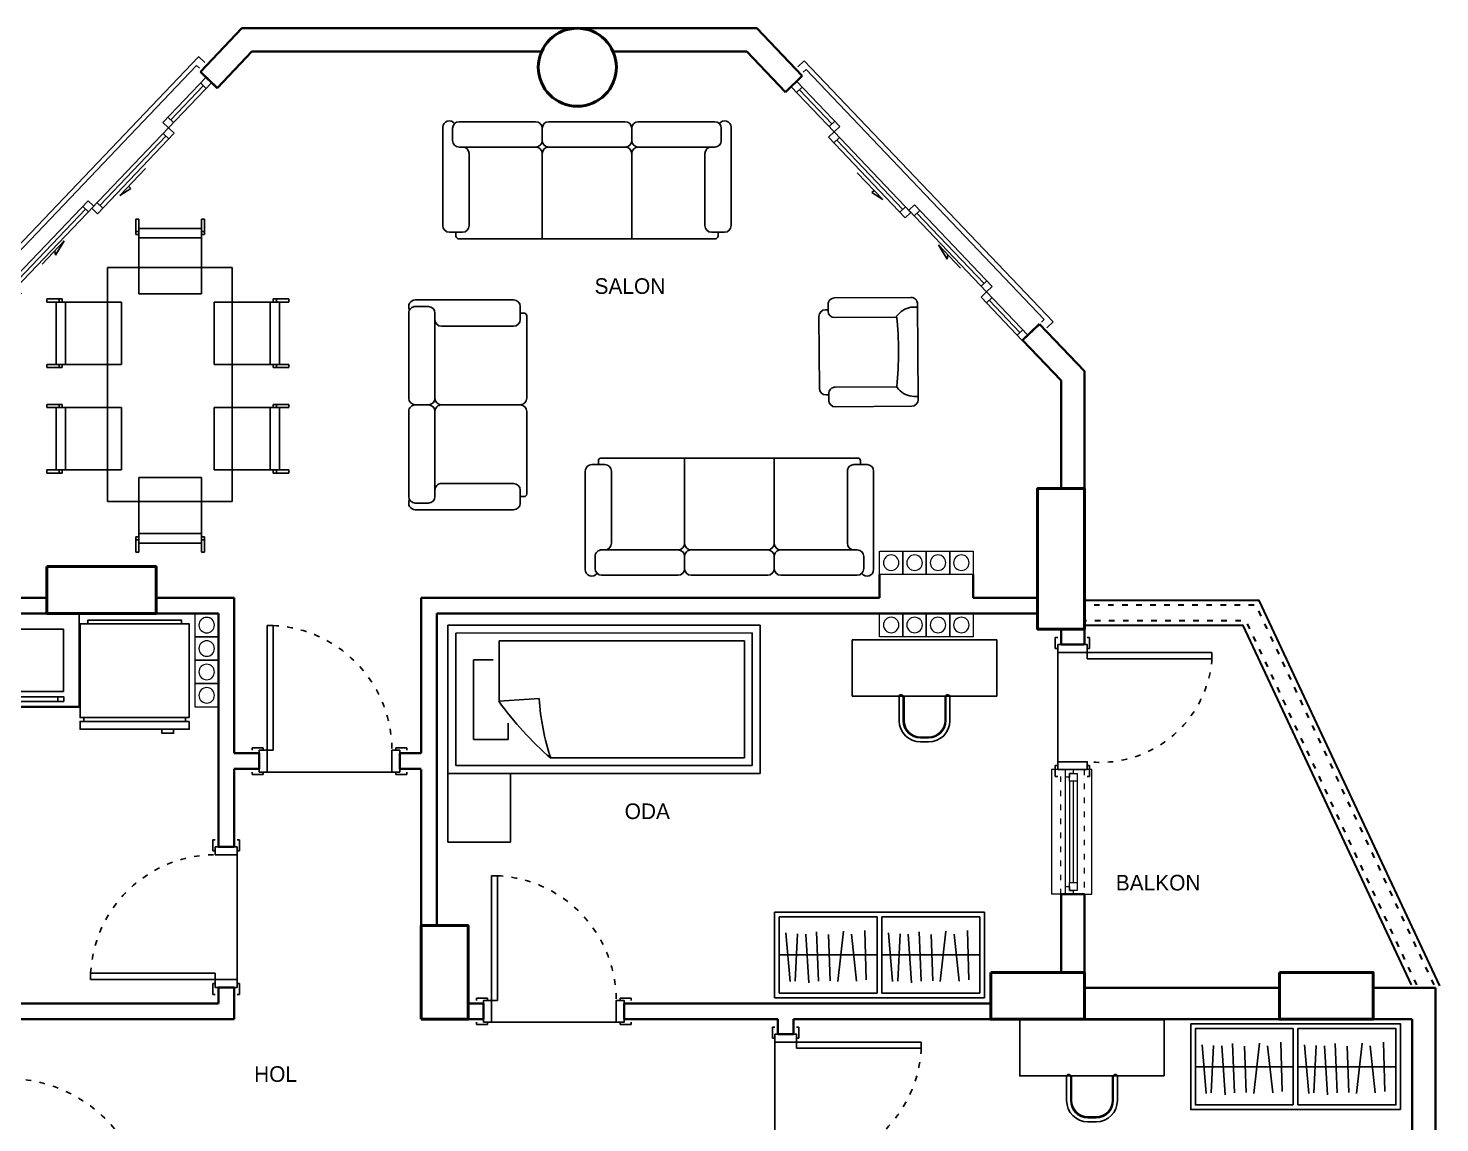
# Model space of a CAD drawing. Header units: millimetres. Extents: x 48 to 2669, y 23 to 1916.
# Drawn here: x 1356 to 2261, y 1215 to 1916 of the extents above; entities that cross this region are included whole.
import ezdxf

# ---------------------------------------------------------------- set-up
doc = ezdxf.new("R2010")
doc.units = ezdxf.units.MM
doc.linetypes.add('ACAD_ISO03W100', pattern=[30, 12, -18])
doc.layers.add('14_ISLAK_MEKAN_TEFRİŞ', color=134, linetype='Continuous')
doc.layers.add('7_TEFRİŞ', color=183, linetype='Continuous')
for name, color, linetype, lineweight in [('6_YAZI', 7, 'Continuous', 35), ('DUVAR40', 7, 'Continuous', 40), ('KAPI-PEN', 155, 'Continuous', 18), ('KOLON', 40, 'Continuous', 50), ('MERD_30', 41, 'Continuous', 30), ('Pencere', 150, 'Continuous', 25), ('TEFRİŞ', 47, 'Continuous', 15)]:
    doc.layers.add(name, color=color, linetype=linetype, lineweight=lineweight)
doc.styles.add('Annotative', font='Txt')
doc.styles.get("Standard").update_dxf_attribs({"font": 'EtrFont'})

# ---------------------------------------------------------------- blocks, each defined once
blk = doc.blocks.new('sdsf5')
at = {"layer": 'Pencere', "lineweight": -2, "ltscale": 20}
for p, q in [((2013.141574, 1727.869139), (1853.570732, 1895.201028)), ((1848.76814, 1882.164594), (1876.484514, 1853.091645)), ((2007.519738, 1729.417365), (1854.850144, 1889.51235)), ((1845.149682, 1878.713979), (1872.862245, 1849.645028)), ((1850.576904, 1876.614971), (1871.428862, 1854.742588)), ((1869.632299, 1853.033145), (1873.254261, 1856.479469)), ((1869.239975, 1846.198412), (1876.484514, 1853.091645)), ((1869.239975, 1846.198412), (1918.454519, 1794.578647)), ((1876.308861, 1846.022759), (1872.686591, 1842.576143)), ((1872.862245, 1849.645028), (1922.076789, 1798.025263)), ((1916.819038, 1799.924225), (1874.497726, 1844.299451)), ((1887.670032, 1823.46453), (1904.089244, 1806.246667)), ((1924.31958, 1802.918811), (1974.225226, 1750.574114)), ((1920.697311, 1799.472195), (1970.602957, 1747.127498)), ((1927.766196, 1799.296542), (1924.143927, 1795.849926)), ((1968.967475, 1752.473076), (1925.955062, 1797.573234)), ((1953.908968, 1762.309564), (1939.711856, 1777.197242)), ((1939.711856, 1777.197242), (1945.198866, 1768.088567)), ((1970.602957, 1747.127498), (1966.980687, 1743.680882)), ((1970.77861, 1754.196384), (1967.15634, 1750.749768)), ((1970.602957, 1747.127498), (1974.225226, 1750.574114)), ((1970.602957, 1747.127498), (1997.025877, 1719.410673)), ((1966.980687, 1743.680882), (1993.407419, 1715.960058)), ((1974.049573, 1743.505229), (1970.427303, 1740.058612)), ((1991.915222, 1721.14794), (1972.238438, 1741.781921))]:
    blk.add_line(p, q, dxfattribs=at)
blk = doc.blocks.new('5edfdf')
at = {"layer": 'Pencere', "lineweight": -2, "ltscale": 20}
for p, q in [((1305.979034, 1730.490158), (1465.549875, 1897.822047)), ((1311.60087, 1732.038383), (1464.270463, 1892.133369)), ((1470.352467, 1884.785613), (1442.636093, 1855.712664)), ((1473.970925, 1881.334998), (1446.258363, 1852.266047)), ((1468.543703, 1879.23599), (1447.691745, 1857.363607)), ((1449.880632, 1848.819431), (1442.636093, 1855.712664)), ((1449.488309, 1855.654164), (1445.866346, 1859.100488)), ((1446.258363, 1852.266047), (1397.043819, 1800.646282)), ((1449.880632, 1848.819431), (1400.666088, 1797.199666)), ((1402.30157, 1802.545244), (1444.622881, 1846.92047)), ((1442.811746, 1848.643778), (1446.434016, 1845.197162)), ((1394.801027, 1805.53983), (1344.895381, 1753.195133)), ((1398.423297, 1802.093214), (1348.517651, 1749.748517)), ((1350.153132, 1755.094095), (1393.165546, 1800.194253)), ((1365.211639, 1764.930583), (1379.408751, 1779.818261)), ((1373.921742, 1770.709586), (1373.333227, 1773.447215)), ((1379.408751, 1779.818261), (1373.921742, 1770.709586)), ((1348.517651, 1749.748517), (1322.09473, 1722.031692)), ((1352.13992, 1746.301901), (1325.713188, 1718.581077)), ((1348.517651, 1749.748517), (1344.895381, 1753.195133)), ((1345.071035, 1746.126248), (1348.693304, 1742.679631)), ((1327.205385, 1723.768959), (1346.882169, 1744.402939))]:
    blk.add_line(p, q, dxfattribs=at)
blk = doc.blocks.new('*U22')
at = {"layer": 'Pencere', "lineweight": 25, "ltscale": 5}
for p, q in [((-9, 7), (-9, 86.899937)), ((-5, 86.899937), (-9, 86.899937)), ((-5, 7), (-5, 86.899937)), ((-84.5, 7), (-84.5, 8.5)), ((-84.5, 8.5), (-77.5, 8.5)), ((-77.5, 8.5), (-77.5, 7)), ((-5, 7), (-9, 7)), ((-2.5, 7), (-2.5, 8.5)), ((-2.5, 8.5), (4.5, 8.5)), ((4.5, 8.5), (4.5, 7)), ((-84.5, -12), (-84.5, -13.5)), ((-84.5, -13.5), (-77.5, -13.5)), ((-77.5, -13.5), (-77.5, -12)), ((-5, -12), (-75, -12)), ((-2.5, -12), (-2.5, -13.5)), ((-2.5, -13.5), (4.5, -13.5)), ((4.5, -13.5), (4.5, -12))]:
    blk.add_line(p, q, dxfattribs=at)
at = {"layer": 'Pencere', "lineweight": 25, "ltscale": 5, "flags": 128}
for points in [[(-75, -12), (-75, 7), (-80, 7), (-80, -12), (-75, -12)], [(0, -12), (0, 7), (-5, 7), (-5, -12), (0, -12)]]:
    blk.add_lwpolyline(points, dxfattribs=at)
at = {"layer": 'Pencere', "linetype": 'ACAD_ISO03W100', "lineweight": 25, "ltscale": 0.3}
blk.add_arc((-3.520318, 15.164474), 71.944448, 94.36819, 186.516136, dxfattribs=at)
blk = doc.blocks.new('fdsfdd')
at = {"layer": 'KAPI-PEN', "color": 134, "linetype": 'Continuous', "lineweight": 18}
for p, q in [((2012.105588, 1441.051777), (2012.105569, 1361.051777)), ((2018.105588, 1441.051776), (2012.105588, 1441.051777)), ((2021.143532, 1436.051775), (2021.143533, 1441.051775)), ((2023.643533, 1438.551774), (2023.643532, 1436.051774)), ((2023.643532, 1433.551774), (2023.643533, 1438.551774)), ((2026.143533, 1438.551774), (2023.643533, 1438.551774)), ((2023.643533, 1438.551774), (2028.643533, 1438.551773)), ((2026.143533, 1441.051774), (2026.143533, 1438.551774)), ((2028.643533, 1438.551773), (2028.643532, 1433.551773)), ((2038.114158, 1441.051771), (2033.114158, 1441.051772)), ((2038.114139, 1361.051771), (2038.114158, 1441.051771)), ((2021.143515, 1366.051775), (2021.143532, 1436.051775)), ((2023.643532, 1436.051774), (2021.143532, 1436.051775)), ((2023.643532, 1433.551774), (2023.643516, 1368.551774)), ((2028.643532, 1433.551773), (2023.643532, 1433.551774)), ((2026.143532, 1433.551774), (2026.143516, 1368.551774)), ((2028.643532, 1433.551773), (2028.643516, 1368.551773)), ((2021.143514, 1361.051775), (2021.143515, 1366.051775)), ((2021.143515, 1366.051775), (2023.643515, 1366.051774)), ((2023.643514, 1363.551774), (2023.643516, 1368.551774)), ((2023.643515, 1366.051774), (2023.643514, 1363.551774)), ((2023.643516, 1368.551774), (2028.643516, 1368.551773)), ((2028.643516, 1368.551773), (2028.643514, 1363.551773)), ((2023.643514, 1363.551774), (2026.143514, 1363.551774)), ((2028.643514, 1363.551773), (2023.643514, 1363.551774)), ((2026.143514, 1363.551774), (2026.143514, 1361.051774))]:
    blk.add_line(p, q, dxfattribs=at)
at = {"layer": 'KAPI-PEN', "color": 134, "linetype": 'ACAD_ISO03W100', "lineweight": 18, "ltscale": 0.3}
for p, q in [((2018.114139, 1361.051776), (2018.114158, 1441.051776)), ((2033.114158, 1441.051772), (2033.114139, 1361.051772))]:
    blk.add_line(p, q, dxfattribs=at)
at = {"layer": 'KAPI-PEN', "ltscale": 0.2}
for p, q in [((2018.114158, 1441.051776), (2033.114158, 1441.051772)), ((2033.114158, 1441.051772), (2033.114158, 1441.051772)), ((2018.114139, 1361.051776), (2033.114139, 1361.051772))]:
    blk.add_line(p, q, dxfattribs=at)
at = {"layer": 'KOLON', "xscale": -1, "rotation": 270}
blk.add_blockref('*U22', (2028.114158, 1521.051773), dxfattribs=at)
blk = doc.blocks.new('bb10')
at = {"layer": '14_ISLAK_MEKAN_TEFRİŞ'}
for p, q in [((967.750333, -291.899922), (907.750333, -291.899922)), ((907.750333, -291.899922), (907.750333, -351.899922)), ((967.750333, -351.899922), (967.750333, -291.899922)), ((957.750333, -301.899922), (917.750333, -301.899922)), ((917.750333, -301.899922), (917.750333, -341.899922)), ((957.750333, -341.899922), (957.750333, -301.899922)), ((917.750333, -341.899922), (957.750333, -341.899922)), ((907.750333, -351.899922), (967.750333, -351.899922))]:
    blk.add_line(p, q, dxfattribs=at)
at = {"layer": '14_ISLAK_MEKAN_TEFRİŞ', "flags": 128}
for points in [[(917.5222, -295.395742), (921.515916, -295.395742), (921.515916, -298.404103), (917.5222, -298.404103)], [(921.515916, -295.395742), (957.750333, -295.395742), (957.750333, -298.404103), (921.515916, -298.404103)]]:
    blk.add_lwpolyline(points, close=True, dxfattribs=at)
blk = doc.blocks.new('dff', base_point=(2100.8725, 242.9058))
at = {"layer": '7_TEFRİŞ'}
for p, q in [((2114.521267, 305.454266), (2130.07881, 305.454266)), ((2114.521267, 302.829508), (2130.07881, 302.829508)), ((2114.521267, 302.304557), (2130.269815, 302.304557)), ((2130.269815, 302.304557), (2130.269815, 276.056977)), ((2131.128713, 303.879412), (2131.128713, 304.404363)), ((2100.872526, 286.556009), (2100.872526, 291.805525)), ((2103.497284, 286.556009), (2103.497284, 291.805525)), ((2104.022236, 286.556009), (2104.022236, 291.805525)), ((2130.269815, 276.056977), (2114.521267, 276.056977)), ((2130.07881, 275.532026), (2114.521267, 275.532026)), ((2130.07881, 272.907268), (2114.521267, 272.907268)), ((2131.128713, 273.957171), (2131.128713, 274.482122))]:
    blk.add_line(p, q, dxfattribs=at)
at = {"layer": '7_TEFRİŞ', "flags": 128}
blk.add_lwpolyline([(2130.269815, 242.905829), (2166.273437, 242.905829), (2166.273437, 335.455705), (2130.269815, 335.455705)], close=True, dxfattribs=at)
for points in [[(2121.91379, 302.829508), (2121.91379, 302.304557)], [(2121.91379, 276.056977), (2121.91379, 275.532026)]]:
    blk.add_lwpolyline(points, dxfattribs=at)
at = {"layer": '7_TEFRİŞ'}
for centre, radius, start, end in [((2114.521267, 291.805525), 13.648741, 90, 180), ((2114.521267, 291.805525), 11.023983, 90, 180), ((2114.521267, 291.805525), 10.499032, 90, 180), ((2130.07881, 304.404363), 1.049903, 360, 90), ((2130.07881, 303.879412), 1.049903, 270, 0), ((2114.521267, 286.556009), 13.648741, 180, 270), ((2114.521267, 286.556009), 11.023983, 180, 270), ((2114.521267, 286.556009), 10.499032, 180, 270), ((2130.07881, 274.482122), 1.049903, 360, 90), ((2130.07881, 273.957171), 1.049903, 270, 0)]:
    blk.add_arc(centre, radius, start, end, dxfattribs=at)
blk = doc.blocks.new('*U20')
at = {"layer": 'Pencere', "lineweight": 25, "ltscale": 5}
for p, q in [((-9, 7), (-9, 86.899937)), ((-5, 86.899937), (-9, 86.899937)), ((-5, 7), (-5, 86.899937)), ((-94.5, 7), (-94.5, 8.5)), ((-94.5, 8.5), (-87.5, 8.5)), ((-87.5, 8.5), (-87.5, 7)), ((-5, 7), (-9, 7)), ((-2.5, 7), (-2.5, 8.5)), ((-2.5, 8.5), (4.5, 8.5)), ((4.5, 8.5), (4.5, 7)), ((-94.5, -7), (-94.5, -8.5)), ((-94.5, -8.5), (-87.5, -8.5)), ((-87.5, -8.5), (-87.5, -7)), ((-5, -7), (-85, -7)), ((-2.5, -7), (-2.5, -8.5)), ((-2.5, -8.5), (4.5, -8.5)), ((4.5, -8.5), (4.5, -7))]:
    blk.add_line(p, q, dxfattribs=at)
at = {"layer": 'Pencere', "lineweight": 25, "ltscale": 5, "flags": 128}
for points in [[(-85, -7), (-85, 7), (-90, 7), (-90, -7), (-85, -7)], [(0, -7), (0, 7), (-5, 7), (-5, -7), (0, -7)]]:
    blk.add_lwpolyline(points, dxfattribs=at)
at = {"layer": 'Pencere', "linetype": 'ACAD_ISO03W100', "lineweight": 25, "ltscale": 0.3}
blk.add_arc((-5, 7), 80, 92.865984, 180, dxfattribs=at)
blk = doc.blocks.new('*U23')
at = {"layer": 'Pencere', "lineweight": 25, "ltscale": 5}
for p, q in [((-9, 7), (-9, 86.899937)), ((-5, 86.899937), (-9, 86.899937)), ((-5, 7), (-5, 86.899937)), ((-104.5, 7), (-104.5, 8.5)), ((-104.5, 8.5), (-97.5, 8.5)), ((-97.5, 8.5), (-97.5, 7)), ((-5, 7), (-9, 7)), ((-2.5, 7), (-2.5, 8.5)), ((-2.5, 8.5), (4.5, 8.5)), ((4.5, 8.5), (4.5, 7)), ((-104.5, -17), (-104.5, -18.5)), ((-97.5, -18.5), (-97.5, -17)), ((-5, -17), (-95, -17)), ((-2.5, -17), (-2.5, -18.5)), ((4.5, -18.5), (4.5, -17)), ((-104.5, -18.5), (-97.5, -18.5)), ((-2.5, -18.5), (4.5, -18.5))]:
    blk.add_line(p, q, dxfattribs=at)
at = {"layer": 'Pencere', "lineweight": 25, "ltscale": 5, "flags": 128}
for points in [[(-95, -17), (-95, 7), (-100, 7), (-100, -17), (-95, -17)], [(0, -17), (0, 7), (-5, 7), (-5, -17), (0, -17)]]:
    blk.add_lwpolyline(points, dxfattribs=at)
at = {"layer": 'Pencere', "linetype": 'ACAD_ISO03W100', "lineweight": 25, "ltscale": 0.3}
blk.add_arc((-6.290724, -2.249041), 89.190137, 91.740708, 174.047712, dxfattribs=at)
blk = doc.blocks.new('BACA')
at = {"layer": 'TEFRİŞ', "flags": 128}
blk.add_lwpolyline([(7.5, 7.5), (-7.5, 7.5), (-7.5, -7.5), (7.5, -7.5)], close=True, dxfattribs=at)
at = {"layer": 'TEFRİŞ'}
blk.add_circle((0, 0), 4.97, dxfattribs=at)
blk = doc.blocks.new('RTYUJ')
at = {"layer": '7_TEFRİŞ'}
for p, q in [((-42562.679194, 12504.026902), (-42635.972116, 12503.991268)), ((-42633.456037, 12503.992079), (-42633.581407, 12502.355412)), ((-42565.420448, 12503.972201), (-42565.295079, 12502.335533)), ((-42640.951183, 12440.715721), (-42640.970503, 12498.989656)), ((-42633.581407, 12502.355412), (-42633.565267, 12500.705137)), ((-42633.565267, 12500.705137), (-42633.399712, 12499.060286)), ((-42633.399712, 12499.060286), (-42633.076838, 12497.439889)), ((-42633.076838, 12497.439889), (-42632.58874, 12495.862977)), ((-42632.58874, 12495.862977), (-42631.931463, 12494.347198)), ((-42631.931463, 12494.347198), (-42631.117108, 12492.904584)), ((-42631.117108, 12492.904584), (-42630.161857, 12491.54574)), ((-42567.759378, 12492.884706), (-42568.714628, 12491.525861)), ((-42566.945022, 12494.32732), (-42567.759378, 12492.884706)), ((-42566.287745, 12495.843098), (-42566.945022, 12494.32732)), ((-42565.799647, 12497.420011), (-42566.287745, 12495.843098)), ((-42565.476773, 12499.040408), (-42565.799647, 12497.420011)), ((-42565.311219, 12500.685259), (-42565.476773, 12499.040408)), ((-42565.295079, 12502.335533), (-42565.311219, 12500.685259)), ((-42557.899539, 12440.760326), (-42557.91886, 12499.034261)), ((-42630.161857, 12491.54574), (-42629.081895, 12490.281269)), ((-42629.081895, 12490.281269), (-42627.893402, 12489.121774)), ((-42627.893402, 12489.121774), (-42626.612562, 12488.077862)), ((-42626.612562, 12488.077862), (-42625.966892, 12487.640207)), ((-42625.951184, 12440.723782), (-42625.966892, 12487.640207)), ((-42572.899538, 12440.752266), (-42572.966863, 12487.771805)), ((-42570.983083, 12489.101896), (-42572.263923, 12488.057983)), ((-42569.794591, 12490.26139), (-42570.983083, 12489.101896)), ((-42568.714628, 12491.525861), (-42569.794591, 12490.26139)), ((-42635.949571, 12435.717334), (-42630.949572, 12435.72217)), ((-42631.791713, 12435.718674), (-42631.789456, 12433.718675)), ((-42626.787844, 12428.720287), (-42571.863466, 12428.720287)), ((-42562.897927, 12435.758715), (-42568.077458, 12435.757045)), ((-42566.859597, 12435.718674), (-42566.861854, 12433.718675))]:
    blk.add_line(p, q, dxfattribs=at)
for centre, radius, start, end in [((-42635.970504, 12498.991268), 5, 90.018473, 180.018473), ((-42562.91886, 12499.032649), 5, 0.018473, 90.018473), ((-42597.086013, 12226.980609), 262.254707, 84.568894, 96.322539), ((-42635.951183, 12440.717333), 5, 180.018473, 270.018473), ((-42630.951184, 12440.72217), 5, 270.018473, 0.018473), ((-42567.899538, 12440.753878), 5, 180.018473, 270.018473), ((-42562.899539, 12440.758714), 5, 270.018473, 0.018473), ((-42626.789456, 12433.720287), 5, 180.018473, 270.018473), ((-42571.861854, 12433.720287), 5, 269.981527, 359.981527)]:
    blk.add_arc(centre, radius, start, end, dxfattribs=at)
blk = doc.blocks.new('DFGB')
at = {"layer": '7_TEFRİŞ'}
for p, q in [((-42960.136774, 12600.491108), (-42960.136774, 12590.491108)), ((-42947.636774, 12604.821235), (-42889.303441, 12604.821235)), ((-42879.303441, 12604.821235), (-42820.970107, 12604.821235)), ((-42810.970107, 12604.821235), (-42752.636774, 12604.821235)), ((-42740.136774, 12600.491108), (-42740.136774, 12590.491108)), ((-42960.136774, 12590.491108), (-42960.136774, 12525.491108)), ((-42952.636774, 12599.821235), (-42952.636774, 12590.491108)), ((-42884.303441, 12590.491108), (-42884.303441, 12599.821235)), ((-42815.970107, 12590.491108), (-42815.970107, 12599.821235)), ((-42747.636774, 12599.821235), (-42747.636774, 12590.491108)), ((-42740.136774, 12590.491108), (-42740.136774, 12525.491108)), ((-42947.636774, 12585.491108), (-42889.303441, 12585.491108)), ((-42940.136774, 12580.491108), (-42940.136774, 12525.491108)), ((-42884.303441, 12580.491108), (-42884.303441, 12515.491108)), ((-42879.303441, 12585.491108), (-42820.970107, 12585.491108)), ((-42815.970107, 12580.491108), (-42815.970107, 12515.491108)), ((-42810.970107, 12585.491108), (-42752.636774, 12585.491108)), ((-42760.136774, 12580.491108), (-42760.136774, 12525.491108)), ((-42955.136774, 12520.491108), (-42945.136774, 12520.491108)), ((-42950.136774, 12520.491108), (-42950.136774, 12517.491108)), ((-42948.136774, 12515.491108), (-42752.136774, 12515.491108)), ((-42745.136774, 12520.491108), (-42755.136774, 12520.491108)), ((-42750.136774, 12520.491108), (-42750.136774, 12517.491108))]:
    blk.add_line(p, q, dxfattribs=at)
for centre, radius, start, end in [((-42955.136774, 12600.491108), 5, 36.046426, 180), ((-42947.636774, 12599.821235), 5, 90, 180), ((-42889.303441, 12599.821235), 5, 0, 90), ((-42879.303441, 12599.821235), 5, 90, 180), ((-42820.970107, 12599.821235), 5, 0, 90), ((-42810.970107, 12599.821235), 5, 90, 180), ((-42752.636774, 12599.821235), 5, 0, 90), ((-42745.136774, 12600.491108), 5, 0, 143.953574), ((-42947.636774, 12590.491108), 5, 180, 270), ((-42889.303441, 12590.491108), 5, 270, 0), ((-42879.303441, 12590.491108), 5, 180, 270), ((-42820.970107, 12590.491108), 5, 270, 0), ((-42810.970107, 12590.491108), 5, 180, 270), ((-42752.636774, 12590.491108), 5, 270, 0), ((-42945.136774, 12580.491108), 5, 0, 90), ((-42889.303441, 12580.491108), 5, 0, 90), ((-42879.303441, 12580.491108), 5, 90, 180), ((-42820.970107, 12580.491108), 5, 0, 90), ((-42810.970107, 12580.491108), 5, 90, 180), ((-42755.136774, 12580.491108), 5, 90, 180), ((-42955.136774, 12525.491108), 5, 180, 270), ((-42945.136774, 12525.491108), 5, 270, 0), ((-42755.136774, 12525.491108), 5, 180, 270), ((-42745.136774, 12525.491108), 5, 270, 0), ((-42948.136774, 12517.491108), 2, 180, 270), ((-42752.136774, 12517.491108), 2, 270, 0)]:
    blk.add_arc(centre, radius, start, end, dxfattribs=at)
blk = doc.blocks.new('SDFGBHNJ')
at = {"layer": '7_TEFRİŞ'}
for p, q in [((-42958.934588, 12389.475962), (-42958.934588, 12379.475962)), ((-42953.934588, 12379.475962), (-42953.934588, 12389.475962)), ((-42948.934588, 12394.475962), (-42883.934588, 12394.475962)), ((-42878.934588, 12379.475962), (-42878.934588, 12389.475962)), ((-42878.934588, 12379.475962), (-42878.934588, 12389.475962)), ((-42808.934588, 12394.475962), (-42873.934588, 12394.475962)), ((-42803.934588, 12379.475962), (-42803.934588, 12389.475962)), ((-42798.934588, 12389.475962), (-42798.934588, 12379.475962)), ((-42958.934588, 12379.475962), (-42958.934588, 12314.475962)), ((-42948.934588, 12374.475962), (-42943.934588, 12374.475962)), ((-42943.934588, 12374.475962), (-42888.934588, 12374.475962)), ((-42888.934588, 12374.475962), (-42883.934588, 12374.475962)), ((-42868.934588, 12374.475962), (-42873.934588, 12374.475962)), ((-42808.934588, 12374.475962), (-42868.934588, 12374.475962)), ((-42798.934588, 12379.475962), (-42798.934588, 12314.475962)), ((-42938.934588, 12369.475962), (-42938.934588, 12314.475962)), ((-42878.934588, 12369.475962), (-42878.934588, 12309.475962)), ((-42818.934588, 12369.475962), (-42818.934588, 12314.475962)), ((-42953.934588, 12309.475962), (-42943.934588, 12309.475962)), ((-42948.934588, 12309.475962), (-42948.934588, 12306.475962)), ((-42803.934588, 12309.475962), (-42813.934588, 12309.475962)), ((-42808.934588, 12309.475962), (-42808.934588, 12306.475962)), ((-42946.934588, 12304.475962), (-42883.934588, 12304.475962)), ((-42810.934588, 12304.475962), (-42873.934588, 12304.475962))]:
    blk.add_line(p, q, dxfattribs=at)
for centre, radius, start, end in [((-42953.934588, 12389.475962), 5, 60, 180), ((-42948.934588, 12389.475962), 5, 90, 180), ((-42883.934588, 12389.475962), 5, 0, 90), ((-42873.934588, 12389.475962), 5, 90, 180), ((-42808.934588, 12389.475962), 5, 0, 90), ((-42803.934588, 12389.475962), 5, 0, 120), ((-42948.934588, 12379.475962), 5, 180, 270), ((-42943.934588, 12369.475962), 5, 0, 90), ((-42883.934588, 12379.475962), 5, 270, 0), ((-42883.934588, 12369.475962), 5, 0, 90), ((-42873.934588, 12379.475962), 5, 180, 270), ((-42873.934588, 12369.475962), 5, 90, 180), ((-42813.934588, 12369.475962), 5, 90, 180), ((-42808.934588, 12379.475962), 5, 270, 0), ((-42953.934588, 12314.475962), 5, 180, 270), ((-42943.934588, 12314.475962), 5, 270, 0), ((-42883.934588, 12309.475962), 5, 270, 0), ((-42873.934588, 12309.475962), 5, 180, 270), ((-42813.934588, 12314.475962), 5, 180, 270), ((-42803.934588, 12314.475962), 5, 270, 0), ((-42946.934588, 12306.475962), 2, 180, 270), ((-42810.934588, 12306.475962), 2, 270, 0)]:
    blk.add_arc(centre, radius, start, end, dxfattribs=at)
blk = doc.blocks.new('ımasa')
at = {"layer": '7_TEFRİŞ'}
for p, q in [((22616.977771, 5631.319269), (22616.97777, 5621.36217)), ((22618.977771, 5631.319269), (22616.977771, 5631.319269)), ((22618.97777, 5625.362169), (22618.977771, 5631.319269)), ((22658.977769, 5631.319269), (22658.977769, 5625.362169)), ((22660.97777, 5631.319269), (22658.977769, 5631.319269)), ((22660.97777, 5621.36217), (22660.97777, 5631.319269)), ((22616.97777, 5621.36217), (22618.97777, 5621.36217)), ((22618.97777, 5623.362171), (22616.977771, 5623.362171)), ((22618.97777, 5625.362169), (22618.97777, 5583.362171)), ((22658.977772, 5625.362169), (22618.97777, 5625.362169)), ((22618.97777, 5621.36217), (22618.97777, 5623.362171)), ((22618.97777, 5619.362169), (22658.977772, 5619.362169)), ((22660.97777, 5623.362171), (22658.977769, 5623.362171)), ((22658.977769, 5623.362171), (22658.977769, 5621.36217)), ((22658.977769, 5621.36217), (22660.97777, 5621.36217)), ((22658.977772, 5583.362171), (22658.977772, 5625.362169)), ((22679.198008, 5598.815411), (22599.198008, 5598.815411)), ((22599.198008, 5598.815411), (22599.198008, 5448.815411)), ((22679.198008, 5448.815411), (22679.198008, 5598.815411)), ((22618.97777, 5583.362171), (22658.977772, 5583.362171)), ((22562.886879, 5580.503722), (22572.843978, 5580.503723)), ((22562.886879, 5578.503723), (22562.886879, 5580.503723)), ((22568.843978, 5578.503723), (22562.886879, 5578.503723)), ((22568.843978, 5578.503723), (22610.843977, 5578.503723)), ((22568.843978, 5538.503721), (22568.843978, 5578.503723)), ((22570.843977, 5578.503723), (22570.843977, 5580.503723)), ((22572.843978, 5578.503723), (22570.843977, 5578.503723)), ((22572.843978, 5580.503723), (22572.843978, 5578.503723)), ((22574.843979, 5578.503723), (22574.843979, 5538.503721)), ((22610.843977, 5578.503723), (22610.843977, 5538.503721)), ((22670.116393, 5578.503723), (22670.116392, 5538.503721)), ((22712.116391, 5578.503723), (22670.116393, 5578.503723)), ((22706.116391, 5578.503723), (22706.116391, 5538.503721)), ((22708.116392, 5580.503723), (22708.116392, 5578.503723)), ((22718.073491, 5580.503722), (22708.116392, 5580.503723)), ((22708.116392, 5578.503723), (22710.116393, 5578.503723)), ((22710.116393, 5578.503723), (22710.116393, 5580.503723)), ((22712.116391, 5578.503723), (22718.073491, 5578.503723)), ((22712.116391, 5538.503721), (22712.116391, 5578.503723)), ((22718.073491, 5578.503723), (22718.073491, 5580.503723)), ((22562.886879, 5538.503724), (22568.843978, 5538.503724)), ((22562.886879, 5536.503723), (22562.886879, 5538.503724)), ((22572.843978, 5536.503723), (22562.886879, 5536.503723)), ((22610.843977, 5538.503721), (22568.843978, 5538.503721)), ((22570.843977, 5536.503723), (22570.843977, 5538.503724)), ((22570.843977, 5538.503724), (22572.843978, 5538.503724)), ((22572.843978, 5538.503724), (22572.843978, 5536.503723)), ((22670.116392, 5538.503721), (22712.116391, 5538.503721)), ((22708.116392, 5538.503724), (22708.116392, 5536.503723)), ((22710.116393, 5538.503724), (22708.116392, 5538.503724)), ((22708.116392, 5536.503723), (22718.073491, 5536.503723)), ((22710.116393, 5536.503723), (22710.116393, 5538.503724)), ((22718.073491, 5538.503724), (22712.116391, 5538.503724)), ((22718.073491, 5536.503723), (22718.073491, 5538.503724)), ((22572.843977, 5512.988629), (22562.886878, 5512.988629)), ((22562.886878, 5512.988629), (22562.886878, 5510.988628)), ((22562.886878, 5510.988628), (22568.843978, 5510.988628)), ((22610.843977, 5510.988631), (22568.843978, 5510.988631)), ((22568.843978, 5510.988631), (22568.843978, 5470.988629)), ((22570.843976, 5512.988629), (22570.843976, 5510.988628)), ((22570.843976, 5510.988628), (22572.843977, 5510.988628)), ((22572.843977, 5510.988628), (22572.843977, 5512.988629)), ((22574.843978, 5470.988629), (22574.843978, 5510.988631)), ((22610.843976, 5470.988629), (22610.843977, 5510.988631)), ((22670.116392, 5470.988629), (22670.116392, 5510.988631)), ((22670.116392, 5510.988631), (22712.11639, 5510.988631)), ((22706.11639, 5470.988629), (22706.11639, 5510.988631)), ((22708.116391, 5510.988628), (22708.116391, 5512.988629)), ((22708.116391, 5512.988629), (22718.07349, 5512.988629)), ((22710.116392, 5510.988628), (22708.116391, 5510.988628)), ((22710.116392, 5512.988629), (22710.116392, 5510.988628)), ((22712.11639, 5510.988631), (22712.11639, 5470.988629)), ((22718.07349, 5510.988628), (22712.11639, 5510.988628)), ((22718.07349, 5512.988629), (22718.07349, 5510.988628)), ((22568.843978, 5470.988629), (22562.886878, 5470.988629)), ((22562.886878, 5470.988629), (22562.886878, 5468.988629)), ((22562.886878, 5468.98863), (22572.843977, 5468.988629)), ((22568.843978, 5470.988629), (22610.843976, 5470.988629)), ((22572.843977, 5470.988629), (22570.843976, 5470.988629)), ((22570.843976, 5470.988629), (22570.843976, 5468.988629)), ((22572.843977, 5468.988629), (22572.843977, 5470.988629)), ((22618.97777, 5465.72983), (22658.977772, 5465.729831)), ((22618.97777, 5423.729832), (22618.97777, 5465.72983)), ((22658.977772, 5465.729831), (22658.977772, 5423.729832)), ((22712.11639, 5470.988629), (22670.116392, 5470.988629)), ((22708.116391, 5468.988629), (22708.116391, 5470.988629)), ((22708.116391, 5470.988629), (22710.116392, 5470.988629)), ((22718.07349, 5468.98863), (22708.116391, 5468.988629)), ((22710.116392, 5470.988629), (22710.116392, 5468.988629)), ((22712.11639, 5470.988629), (22718.07349, 5470.988629)), ((22718.07349, 5470.988629), (22718.07349, 5468.988629)), ((22599.198008, 5448.815411), (22679.198008, 5448.815411)), ((22616.97777, 5427.729831), (22618.97777, 5427.729831)), ((22616.977771, 5417.772732), (22616.97777, 5427.729831)), ((22618.97777, 5429.729832), (22658.977772, 5429.729832)), ((22618.97777, 5427.729831), (22618.97777, 5425.72983)), ((22658.977769, 5427.729831), (22660.97777, 5427.729831)), ((22658.977769, 5425.72983), (22658.977769, 5427.729831)), ((22660.97777, 5427.729831), (22660.97777, 5417.772732)), ((22618.97777, 5425.72983), (22616.97777, 5425.72983)), ((22618.97777, 5423.729832), (22618.97777, 5417.772732)), ((22658.977772, 5423.729832), (22618.97777, 5423.729832)), ((22660.97777, 5425.72983), (22658.977769, 5425.72983)), ((22658.977769, 5417.772732), (22658.977769, 5423.729832)), ((22618.97777, 5417.772732), (22616.97777, 5417.772732)), ((22660.97777, 5417.772732), (22658.977769, 5417.772732))]:
    blk.add_line(p, q, dxfattribs=at)
blk = doc.blocks.new('ş_şlç')
at = {"layer": '7_TEFRİŞ'}
for p, q in [((21135.504659, 4622.500132), (21135.504659, 4671.361955)), ((21138.504659, 4622.500132), (21138.504659, 4671.361955)), ((21079.625899, 4663.988775), (21077.022749, 4632.796034)), ((21082.923196, 4663.642181), (21084.48506, 4633.315913)), ((21089.691358, 4633.489198), (21091.773865, 4664.855247)), ((21097.84788, 4663.642181), (21096.63309, 4632.102847)), ((21104.268969, 4633.835792), (21105.310191, 4663.468896)), ((21110.169415, 4663.988775), (21113.813786, 4631.756276)), ((21119.020085, 4633.489198), (21122.317445, 4663.642181)), ((21128.391397, 4662.775731), (21127.52368, 4631.236397)), ((21145.381169, 4663.988775), (21142.77802, 4632.796034)), ((21148.678466, 4663.642181), (21150.24033, 4633.315913)), ((21155.446629, 4633.489198), (21157.529135, 4664.855247)), ((21163.60315, 4663.642181), (21162.38836, 4632.102847)), ((21170.024239, 4633.835792), (21171.065461, 4663.468896)), ((21175.924685, 4663.988775), (21179.569056, 4631.756276)), ((21184.775355, 4633.489198), (21188.072715, 4663.642181)), ((21194.146667, 4662.775731), (21193.27895, 4631.236397)), ((21072.749389, 4646.931044), (21135.504659, 4646.931044)), ((21138.504659, 4646.931044), (21201.25993, 4646.931044))]:
    blk.add_line(p, q, dxfattribs=at)
at = {"layer": '7_TEFRİŞ', "flags": 128}
blk.add_lwpolyline([(21204.25993, 4674.361955), (21069.749389, 4674.361955), (21069.749389, 4619.500132), (21204.25993, 4619.500132)], close=True, dxfattribs=at)
for points in [[(21135.504659, 4671.361955), (21072.749389, 4671.361955), (21072.749389, 4622.500132), (21135.504659, 4622.500132)], [(21138.504659, 4622.500132), (21201.25993, 4622.500132), (21201.25993, 4671.361955), (21138.504659, 4671.361955)]]:
    blk.add_lwpolyline(points, dxfattribs=at)
blk = doc.blocks.new('SDFGHBN')
at = {"layer": '7_TEFRİŞ'}
for p, q in [((-32633.090557, 12667.401737), (-32538.090557, 12667.401737)), ((-32633.090557, 12667.401737), (-32633.090557, 12467.401737)), ((-32538.090557, 12667.401737), (-32538.090557, 12467.401737)), ((-32628.090557, 12662.401737), (-32543.090557, 12662.401737)), ((-32628.090557, 12662.401737), (-32628.090557, 12472.401737)), ((-32543.090557, 12662.401737), (-32543.090557, 12472.401737)), ((-32610.85332, 12650.976614), (-32610.85332, 12638.422958)), ((-32610.85332, 12650.976614), (-32559.776861, 12650.976614)), ((-32559.776861, 12650.976614), (-32559.776861, 12633.585323)), ((-32623.090557, 12634.586847), (-32584.392945, 12634.586847)), ((-32623.090557, 12634.586847), (-32623.090557, 12477.401737)), ((-32584.392945, 12634.586847), (-32586.006498, 12608.941307)), ((-32565.577859, 12628.754395), (-32570.280653, 12628.754395)), ((-32559.776861, 12628.754395), (-32565.577859, 12628.754395)), ((-32559.776861, 12633.585323), (-32559.776861, 12628.754395)), ((-32548.090557, 12601.576792), (-32548.090557, 12477.401737)), ((-32623.090557, 12477.401737), (-32548.090557, 12477.401737)), ((-32633.090557, 12467.401737), (-32538.090557, 12467.401737)), ((-32628.090557, 12472.401737), (-32543.090557, 12472.401737))]:
    blk.add_line(p, q, dxfattribs=at)
at = {"layer": '7_TEFRİŞ', "flags": 128}
for points in [[(-32494.090557, 12667.401737), (-32538.090557, 12667.401737), (-32538.090557, 12627.401737), (-32494.090557, 12627.401737)], [(-32494.090557, 12627.401737), (-32494.090557, 12667.401737)]]:
    blk.add_lwpolyline(points, dxfattribs=at)
at = {"layer": '7_TEFRİŞ'}
for centre, radius, start, end in [((-32708.185898, 12462.338837), 212.330365, 40.942586, 54.336731), ((-32595.432575, 12459.124793), 150.112753, 71.499005, 86.399839)]:
    blk.add_arc(centre, radius, start, end, dxfattribs=at)
blk = doc.blocks.new('UK')
at = {"layer": '14_ISLAK_MEKAN_TEFRİŞ', "flags": 128}
for points in [[(22863.390597, 5063.877557), (22933.390597, 5063.877557), (22933.390597, 5068.877557), (22863.390597, 5068.877557)], [(22863.390597, 5061.377557), (22863.390597, 5001.377557), (22933.390597, 5001.377557), (22933.390597, 5061.377557)]]:
    blk.add_lwpolyline(points, close=True, dxfattribs=at)
for points in [[(22873.390597, 5068.877557), (22873.390597, 5071.377557), (22880.890597, 5071.377557), (22880.890597, 5068.877557)], [(22865.890597, 5063.877557), (22865.890597, 5061.377557)], [(22930.890597, 5063.877557), (22930.890597, 5061.377557)], [(22928.390597, 5001.377557), (22928.390597, 4998.877557), (22868.390597, 4998.877557), (22868.390597, 5001.377557)]]:
    blk.add_lwpolyline(points, dxfattribs=at)

msp = doc.modelspace()

# ---------------------------------------------------------------- linework, layer by layer
at = {"layer": '14_ISLAK_MEKAN_TEFRİŞ'}
msp.add_line((1389.578413, 1481.485771), (1132.807787, 1481.485771), dxfattribs=at)
at = {"layer": 'DUVAR40'}
for p, q in [((1493.273567, 1916.051773), (1466.689195, 1888.17062)), ((1493.273567, 1916.051773), (1823.273567, 1916.051773)), ((1708.273567, 1916.051773), (1823.273567, 1916.051773)), ((1852.446174, 1885.53412), (1823.273567, 1916.051773)), ((1499.696984, 1901.051773), (1477.400904, 1877.668094)), ((1499.696984, 1901.051773), (1685.360561, 1901.051773)), ((1731.186318, 1901.051773), (1816.861461, 1901.051773)), ((1841.603317, 1875.169156), (1816.861461, 1901.051773)), ((1477.530494, 1877.804005), (1466.674434, 1888.155139)), ((1466.689195, 1888.17062), (1477.400904, 1877.668094)), ((1841.590114, 1875.182986), (1852.446174, 1885.53412)), ((1841.603317, 1875.169156), (1852.446174, 1885.53412)), ((1993.406737, 1715.960774), (2004.262797, 1726.311907)), ((1993.622785, 1716.1406), (2004.465641, 1726.505564)), ((2033.273439, 1696.369538), (2004.465641, 1726.505564)), ((2018.273439, 1690.35339), (1993.622785, 1716.1406)), ((2033.273439, 1696.369538), (2033.273439, 1531.369538)), ((2033.273439, 1696.369538), (2033.273439, 1548.929411)), ((2033.273439, 1621.369538), (2033.273439, 1696.369538)), ((2018.273439, 1621.369538), (2018.273439, 1690.35339)), ((1901.910206, 1566.051798), (1901.910206, 1551.051773)), ((1961.910206, 1566.051798), (1961.910206, 1551.051773)), ((1368.273439, 1551.051773), (1303.273439, 1551.051773)), ((1488.273439, 1551.051773), (1438.273439, 1551.051773)), ((1488.273439, 1451.431014), (1488.273439, 1551.051773)), ((1901.910206, 1551.051773), (1608.273439, 1551.051773)), ((1608.273439, 1451.431014), (1608.273439, 1551.051773)), ((2003.273439, 1551.051773), (1961.910206, 1551.051773)), ((1368.273439, 1541.051773), (1288.273439, 1541.051773)), ((1438.273439, 1541.051773), (1478.273439, 1541.051773)), ((1478.273439, 1391.431014), (1478.273439, 1541.051773)), ((2003.273439, 1540.990298), (1618.273439, 1540.990298)), ((1618.273439, 1341.051852), (1618.273439, 1540.990298)), ((2018.273439, 1531.051773), (2018.273439, 1521.051773)), ((2033.273439, 1531.051773), (2033.273439, 1521.051773)), ((2018.273439, 1521.051773), (2032.954878, 1521.051773)), ((1488.273439, 1451.431014), (1504.434818, 1451.431014)), ((1494.434818, 1451.431014), (1504.434818, 1451.431014)), ((1504.434818, 1451.431014), (1504.434818, 1441.431014)), ((1594.434818, 1451.431014), (1608.273439, 1451.431014)), ((1594.434818, 1451.431014), (1594.434818, 1441.431014)), ((1488.273439, 1391.431014), (1488.273439, 1441.431014)), ((1488.273439, 1441.431014), (1504.434818, 1441.431014)), ((1594.434818, 1441.431014), (1608.273439, 1441.431014)), ((1608.273439, 1281.051773), (1608.273439, 1441.110611)), ((1488.273439, 1391.431014), (1478.273439, 1391.431014)), ((2018.273439, 1361.051773), (2018.273439, 1311.051773)), ((2033.273439, 1361.051773), (2018.273439, 1361.051773)), ((2033.273439, 1361.051773), (2033.273439, 1301.369538)), ((1478.273439, 1301.431014), (1488.273439, 1301.431014)), ((1478.273439, 1291.051773), (1478.273439, 1301.110611)), ((1478.273439, 1291.051773), (1478.273439, 1301.110611)), ((1488.273439, 1281.110611), (1488.273439, 1301.431014)), ((2158.273859, 1301.051773), (2033.273439, 1301.051773)), ((2258.273859, 1301.051773), (2218.273859, 1301.051773)), ((2258.273859, 1181.431014), (2258.273859, 1301.051773)), ((2258.273859, 1301.051773), (2258.273859, 1181.431014)), ((1478.273439, 1291.051773), (1188.273439, 1291.051773)), ((1648.198851, 1291.051773), (1638.273439, 1291.051773)), ((1648.198851, 1291.049136), (1648.197875, 1281.051773)), ((1738.198852, 1291.049136), (1738.19788, 1281.099869)), ((1973.273439, 1291.051773), (1738.198851, 1291.051773)), ((1318.274002, 1281.110611), (1488.273439, 1281.110611)), ((1648.198851, 1281.051773), (1638.273439, 1281.051773)), ((1836.756895, 1281.051773), (1738.198851, 1281.051773)), ((1836.756895, 1271.408326), (1836.756895, 1281.051773)), ((1846.756895, 1271.408326), (1846.756895, 1281.051773)), ((1846.756895, 1281.051773), (1846.756895, 1271.408326)), ((2243.273859, 1281.051773), (1846.756895, 1281.051773)), ((2243.273859, 1181.431014), (2243.273859, 1281.051773)), ((1846.756895, 1271.408326), (1836.756895, 1271.408326))]:
    msp.add_line(p, q, dxfattribs=at)
at = {"layer": 'DUVAR40', "lineweight": -2}
for p, q in [((1477.609507, 1877.865192), (1466.743302, 1888.227367)), ((1841.511101, 1875.244173), (1852.377305, 1885.606348)), ((1993.407419, 1715.960058), (2004.262797, 1726.311907))]:
    msp.add_line(p, q, dxfattribs=at)
at = {"layer": 'KAPI-PEN', "color": 134, "linetype": 'Continuous', "lineweight": 18}
for p, q in [((2018.105569, 1361.051776), (2012.105569, 1361.051777)), ((2033.114139, 1361.051772), (2038.114139, 1361.051771))]:
    msp.add_line(p, q, dxfattribs=at)
at = {"layer": 'KOLON'}
msp.add_line((2033.273439, 1531.369538), (2033.273439, 1546.369538), dxfattribs=at)
at = {"layer": 'KOLON', "flags": 128}
for points in [[(2033.273439, 1531.051773), (2003.273439, 1531.051773), (2003.273439, 1621.051773), (2033.273439, 1621.051773), (2033.273439, 1531.051773)], [(1368.273439, 1571.051773), (1368.273439, 1541.051773), (1438.273439, 1541.051773), (1438.273439, 1571.051773), (1368.273439, 1571.051773)], [(1608.273439, 1281.051852), (1638.273439, 1281.051852), (1638.273439, 1341.051852), (1608.273439, 1341.051852), (1608.273439, 1281.051852)], [(1973.273439, 1311.051773), (2033.273439, 1311.051773), (2033.273439, 1281.051773), (1973.273439, 1281.051773), (1973.273439, 1311.051773)], [(2158.273859, 1311.051773), (2218.273859, 1311.051773), (2218.273859, 1281.051773), (2158.273859, 1281.051773), (2158.273859, 1311.051773)]]:
    msp.add_lwpolyline(points, dxfattribs=at)
at = {"layer": 'KOLON'}
msp.add_circle((1708.273439, 1891.051773), 25, dxfattribs=at)
at = {"layer": 'MERD_30', "flags": 128}
for points in [[(2260.990203, 1302.325145), (2145.180372, 1549.369538), (2033.273439, 1549.369538)], [(2242.978762, 1303.051773), (2135.010064, 1533.369538), (2033.273439, 1533.369538)]]:
    msp.add_lwpolyline(points, dxfattribs=at)
at = {"layer": 'MERD_30', "linetype": 'ACAD_ISO03W100', "ltscale": 0.3, "flags": 128}
for points in [[(2257.336296, 1303.051773), (2143.273439, 1546.369538), (2033.273439, 1546.369538)], [(2246.292039, 1303.051773), (2136.916997, 1536.369538), (2033.273439, 1536.369538)]]:
    msp.add_lwpolyline(points, dxfattribs=at)
at = {"layer": 'Pencere', "lineweight": -2, "ltscale": 20}
for p, q in [((1466.069039, 1890.418446), (1464.259573, 1892.143753)), ((1469.519417, 1894.037133), (1465.538492, 1897.832901)), ((1849.60119, 1891.416114), (1853.582115, 1895.211882)), ((1853.051568, 1887.797428), (1854.861035, 1889.522734)), ((1470.340267, 1877.526546), (1466.719939, 1880.971315)), ((1848.780341, 1874.905527), (1852.400669, 1878.350296)), ((1431.450576, 1826.085549), (1415.031364, 1808.867685)), ((1415.031364, 1808.867685), (1422.109854, 1813.364612)), ((1422.109854, 1813.364612), (1420.648567, 1814.758117)), ((1897.010753, 1810.743593), (1898.47204, 1812.137098)), ((1904.089244, 1806.246667), (1897.010753, 1810.743593)), ((1391.354411, 1801.917561), (1394.976681, 1798.470945)), ((1394.801027, 1805.53983), (1398.423297, 1802.093214)), ((1397.043819, 1800.646282), (1400.666088, 1797.199666)), ((1400.490435, 1804.268552), (1404.112704, 1800.821936)), ((1918.630172, 1801.647533), (1915.007903, 1798.200917)), ((1924.31958, 1802.918811), (1920.697311, 1799.472195)), ((1922.076789, 1798.025263), (1918.454519, 1794.578647)), ((1945.198866, 1768.088567), (1945.78738, 1770.826196)), ((2005.710271, 1727.692058), (2007.519738, 1729.417365)), ((2009.160649, 1724.073372), (2013.141574, 1727.869139)), ((1990.106066, 1719.423407), (1993.725227, 1722.873284))]:
    msp.add_line(p, q, dxfattribs=at)

# ---------------------------------------------------------------- block references
for name in ['5edfdf', 'sdsf5', 'fdsfdd']:
    msp.add_blockref(name, (0, 0))
at = {"rotation": 180}
msp.add_blockref('bb10', (2296.819514, 1189.151851), dxfattribs=at)
at = {"linetype": 'ByBlock', "rotation": 90}
for p in [(1977.06352, 1458.686396), (2084.404854, 1215.287356)]:
    msp.add_blockref('dff', p, dxfattribs=at)
at = {"layer": '14_ISLAK_MEKAN_TEFRİŞ', "rotation": 180}
msp.add_blockref('UK', (24322.96901, 6535.703239), dxfattribs=at)
at = {"layer": '7_TEFRİŞ', "yscale": -0.84, "zscale": -0.84}
for name, p, xscale, rotation in [('DFGB', (-34279.653709, -8731.87091), 0.84, 180), ('SDFGBHNJ', (12011.612519, 37693.023196), -0.84, 270), ('RTYUJ', (-8868.194036, 37405.467855), 0.84, 90.467037)]:
    msp.add_blockref(name, p, dxfattribs=dict(at, xscale=xscale, rotation=rotation))
at = {"layer": '7_TEFRİŞ'}
for name, p, xscale, yscale, zscale in [('ımasa', (24086.297729, 7211.532349), -1, -1, -1), ('DFGB', (-34188.354216, 12153.606637), -0.84, -0.84, -0.84)]:
    msp.add_blockref(name, p, dxfattribs=dict(at, xscale=xscale, yscale=yscale, zscale=zscale))
at = {"layer": '7_TEFRİŞ', "xscale": -1, "rotation": 90.005595}
msp.add_blockref('SDFGHBN', (14295.950268, -31098.339873), dxfattribs=at)
at = {"layer": '7_TEFRİŞ', "yscale": -1, "zscale": -1}
for p in [(-19235.043093, 5969.108871), (-18968.40038, 5897.509103)]:
    msp.add_blockref('ş_şlç', p, dxfattribs=at)
at = {"layer": 'KOLON', "xscale": -1}
for name, p in [('BACA', (1909.410206, 1573.551786)), ('BACA', (1924.410206, 1573.551786)), ('BACA', (1939.410206, 1573.551786)), ('BACA', (1954.410206, 1573.551798)), ('BACA', (1909.410206, 1533.651785)), ('BACA', (1924.410206, 1533.651785)), ('BACA', (1939.410206, 1533.651785)), ('BACA', (1954.410206, 1533.651796)), ('*U20', (1504.434818, 1446.431014)), ('*U20', (1648.198363, 1286.050454)), ('*U23', (1336.768587, 1156.051773))]:
    msp.add_blockref(name, p, dxfattribs=at)
for name, p, rotation in [('BACA', (1470.773439, 1533.551773), 90), ('BACA', (1470.773451, 1518.551773), 90), ('BACA', (1470.773451, 1503.551773), 90), ('BACA', (1470.773451, 1488.551773), 90), ('*U20', (1483.273439, 1301.431014), 90), ('*U20', (1841.756895, 1271.408326), 270)]:
    msp.add_blockref(name, p, dxfattribs=dict(at, rotation=rotation))

# ---------------------------------------------------------------- texts
at = {"layer": '6_YAZI'}
for s, p in [('SALON', (1719.315558, 1745.819539)), ('ODA', (1738.637545, 1409.289487))]:
    msp.add_text(s, height=10, dxfattribs=at).set_placement(p)
at = {"layer": '6_YAZI', "style": 'Annotative'}
for s, p in [('BALKON', (2053.37954, 1363.530225)), ('HOL', (1501.142964, 1240.899548))]:
    msp.add_text(s, height=10, dxfattribs=at).set_placement(p)

doc.saveas('drawing.dxf')
